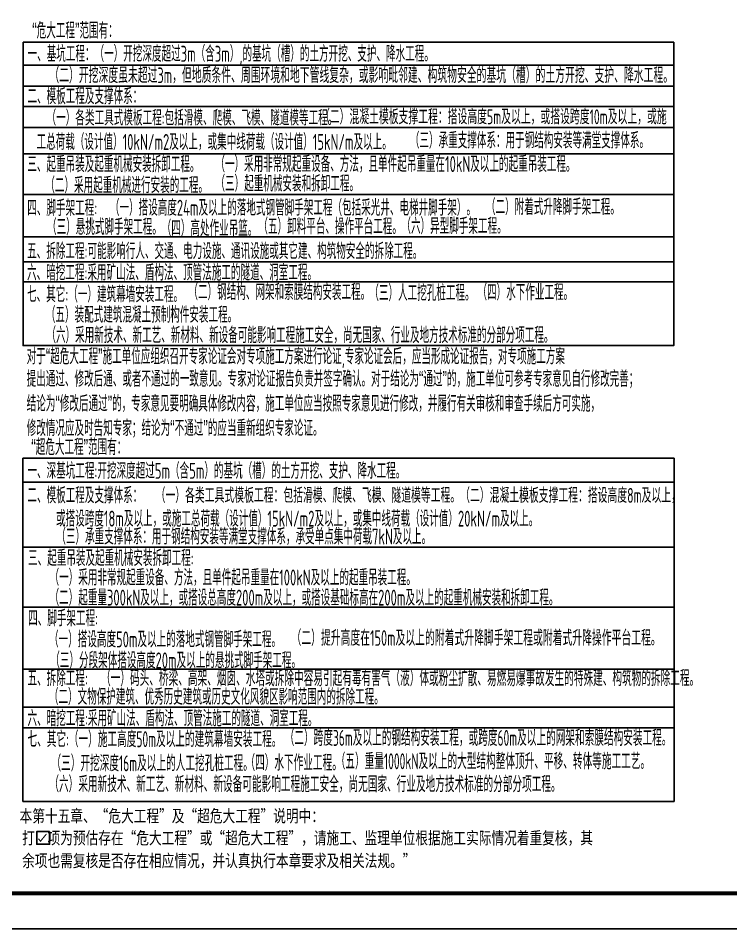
# Model space of a CAD drawing. Extents: x -461650 to 361314, y 245336 to 769729.
# Drawn here: x -268765 to -248655, y 676683 to 702361 of the extents above; entities that cross this region are included whole.
import ezdxf

# ---------------------------------------------------------------- set-up
doc = ezdxf.new("R2010")
doc.units = 0
doc.header["$LTSCALE"] = 1000
doc.layers.get('0').update_dxf_attribs({"linetype": 'CONTINUOUS'})
for name, color, linetype in [('0-R-防护门', 4, 'CONTINUOUS'), ('AXIS', 3, 'CONTINUOUS'), ('C-SHET-TTLB', 11, 'CONTINUOUS'), ('SM', 7, 'CONTINUOUS'), ('STEEL', 7, 'CONTINUOUS')]:
    doc.layers.add(name, color=color, linetype=linetype)
doc.styles.add('st', font='', dxfattribs={"width": 0.85})
doc.styles.add('TSSD_REIN', font='tssdeng.shx', dxfattribs={"width": 0.7, "height": 300, "bigfont": 'tssdchn.shx'})
doc.styles.get('st').set_extended_font_data('SimSun')

msp = doc.modelspace()

# ---------------------------------------------------------------- linework, layer by layer
at = {"color": 6, "const_width": 30}
msp.add_lwpolyline([(-267967.56, 679357.35), (-268135.11, 679152.71), (-268192.63, 679222.96)], dxfattribs=at)
at = {"layer": '0-R-防护门'}
for p, q in [((-268625.19, 701034.76), (-250263.84, 701034.76)), ((-268625.19, 700446), (-250263.84, 700446)), ((-268625.19, 699867.22), (-250263.84, 699867.22)), ((-268625.19, 699278.46), (-250263.84, 699278.46)), ((-268625.19, 698533.68), (-250263.84, 698533.68)), ((-268625.19, 697387.26), (-250263.84, 697387.26)), ((-268625.19, 696200.21), (-250263.84, 696200.21)), ((-268625.19, 695487.99), (-250263.84, 695487.99)), ((-268625.19, 694929.38), (-250263.84, 694929.38)), ((-268625.19, 689275.56), (-250263.84, 689275.56)), ((-268625.19, 687446.07), (-250263.84, 687446.07)), ((-268625.19, 685753.02), (-250263.84, 685753.02)), ((-268625.19, 684008.33), (-250263.84, 684008.33)), ((-268625.19, 682935.27), (-250263.84, 682935.27)), ((-268625.19, 682354.76), (-250263.84, 682354.76))]:
    msp.add_line(p, q, dxfattribs=at)
for points in [[(-268625.19, 701683.4), (-250263.84, 701683.4), (-250263.84, 693127.71), (-268625.19, 693127.71)], [(-268633.27, 689951.18), (-250254.93, 689951.18), (-250254.93, 680274.22), (-268633.27, 680274.22)]]:
    msp.add_lwpolyline(points, close=True, dxfattribs=at)
at = {"layer": 'C-SHET-TTLB'}
msp.add_lwpolyline([(-239478.08, 736083.4), (-239478.08, 676683.4), (-344578.08, 676683.4), (-344578.08, 736083.4)], close=True, dxfattribs=at)
at = {"layer": 'C-SHET-TTLB', "const_width": 120}
msp.add_lwpolyline([(-342738.08, 735083.4), (-240478.08, 735083.4), (-240478.08, 677683.4), (-342738.08, 677683.4)], close=True, dxfattribs=at)
at = {"layer": 'SM', "color": 6}
msp.add_lwpolyline([(-267880.86, 679425.61), (-267880.86, 679065.62), (-268241.85, 679065.62), (-268241.85, 679425.61), (-267880.86, 679425.61)], dxfattribs=at)

# ---------------------------------------------------------------- texts
at = {"layer": 'AXIS', "style": 'st', "width": 0.75}
for s, p in [('本第十五章、“危大工程”及“超危大工程”说明中：', (-268725.29, 679690.57)), ('打  项为预估存在“危大工程”或“超危大工程”，请施工、监理单位根据施工实际情况着重复核，其', (-268653.11, 679069.4)), ('余项也需复核是否存在相应情况，并认真执行本章要求及相关法规。”', (-268653.26, 678428.29))]:
    msp.add_text(s, height=350, dxfattribs=at).set_placement(p)
at = {"layer": 'STEEL', "color": 2, "style": 'TSSD_REIN', "width": 0.6}
for s, p in [('“危大工程”范围有：', (-268367.64, 701786.2)), ('对于“超危大工程”施工单位应组织召开专家论证会对专项施工方案进行论证,专家论证会后，应当形成论证报告，对专项施工方案', (-268525.65, 692599.24)), ('“超危大工程”范围有：', (-268394.11, 690041.22))]:
    msp.add_text(s, height=450, dxfattribs=at).set_placement(p)
at = {"layer": 'STEEL', "color": 7, "style": 'TSSD_REIN'}
for s, height, width, p in [('一、基坑工程：（一）开挖深度超过3m（含3m）,的基坑（槽）的土方开挖、支护、降水工程。', 450, 0.6, (-268499.51, 701132.74)), ('（二）开挖深度虽未超过3m，但地质条件、周围环境和地下管线复杂，或影响毗邻建、构筑物安全的基坑（槽）的土方开挖、支护、降水工程。', 440, 0.6, (-267884.1, 700530.99)), ('二、模板工程及支撑体系：', 450, 0.6, (-268503.23, 699935.33)), ('（一）各类工具式模板工程:包括滑模、爬模、飞模、隧道模等工程。', 430, 0.6, (-267964.85, 699336.35)), ('（二）混凝土模板支撑工程：搭设高度5m及以上，或搭设跨度10m及以上，或施', 420, 0.6, (-260247.88, 699371)), ('工总荷载（设计值）10kN/m2及以上，或集中线荷载（设计值）15kN/m及以上。', 450, 0.6, (-268247.13, 698646.34)), ('\u3000（三）承重支撑体系：用于钢结构安装等满堂支撑体系。', 450, 0.6, (-257981.84, 698689.68)), ('\u3000三、起重吊装及起重机械安装拆卸工程。\u3000', 450, 0.6, (-268776.26, 698016.72)), ('（一）采用非常规起重设备、方法，且单件起吊重量在10kN及以上的起重吊装工程。', 450, 0.6, (-263198.94, 698021.89)), ('（二）采用起重机械进行安装的工程。', 450, 0.6, (-267998.92, 697427.35)), ('（三）起重机械安装和拆卸工程。', 450, 0.6, (-263197.09, 697471.96)), ('四、脚手架工程:\u3000', 450, 0.6, (-268508.04, 696783.57)), ('（一）搭设高度24m及以上的落地式钢管脚手架工程（包括采光井、电梯井脚手架）。', 450, 0.6, (-266177.04, 696791.85)), ('（二）附着式升降脚手架工程。', 450, 0.6, (-255564.2, 696814.54)), ('（三）悬挑式脚手架工程。', 450, 0.6, (-267950.06, 696250.49)), ('（四）高处作业吊篮。', 450, 0.6, (-264714.16, 696212.79)), ('（五）卸料平台、操作平台工程。', 450, 0.6, (-261985.94, 696264.98)), ('（六）异型脚手架工程。', 450, 0.6, (-257950.01, 696276.07)), ('五、拆除工程:可能影响行人、交通、电力设施、通讯设施或其它建、构筑物安全的拆除工程。', 450, 0.6, (-268512.79, 695567.62)), ('六、暗挖工程:采用矿山法、盾构法、顶管法施工的隧道、洞室工程。', 450, 0.6, (-268514.72, 694962.6)), ('七、其它:（一）建筑幕墙安装工程。', 450, 0.6, (-268514.98, 694350.42)), ('（二）钢结构、网架和索膜结构安装工程。', 450, 0.6, (-263960.26, 694413.82)), ('（三）人工挖孔桩工程。', 450, 0.6, (-258854.71, 694389.5)), ('（四）水下作业工程。', 450, 0.6, (-255804.33, 694406.03)), ('（五）装配式建筑混凝土预制构件安装工程。', 450, 0.6, (-267983.68, 693773.31)), ('（六）采用新技术、新工艺、新材料、新设备可能影响工程施工安全，尚无国家、行业及地方技术标准的分部分项工程。', 450, 0.6, (-267968.17, 693197.79)), ('提出通过、修改后通、或者不通过的一致意见。专家对论证报告负责并签字确认。对于结论为“通过”的，施工单位可参考专家意见自行修改完善；', 450, 0.6, (-268525.65, 691966.22)), ('结论为“修改后通过”的，专家意见要明确具体修改内容，施工单位应当按照专家意见进行修改，并履行有关审核和审查手续后方可实施，', 450, 0.6, (-268525.65, 691267.54)), ('修改情况应及时告知专家；结论为“不通过”的应当重新组织专家论证。', 450, 0.6, (-268525.65, 690576.48)), ('一、深基坑工程:开挖深度超过5m（含5m）的基坑（槽）的土方开挖、支护、降水工程。 ', 450, 0.6, (-268503.62, 689372.18)), ('二、模板工程及支撑体系：', 450, 0.6, (-268503.62, 688680.87)), ('（一）各类工具式模板工程：包括滑模、爬模、飞模、隧道模等工程。（二）混凝土模板支撑工程：搭设高度8m及以上，', 420, 0.6, (-264885.95, 688694.6)), ('或搭设跨度18m及以上，或施工总荷载（设计值）15kN/m2及以上，或集中线荷载（设计值）20kN/m及以上。', 450, 0.6, (-267696.35, 688023.81)), ('（三）承重支撑体系：用于钢结构安装等满堂支撑体系，承受单点集中荷载7kN及以上。', 450, 0.6, (-267688.85, 687519.59)), ('三、起重吊装及起重机械安装拆卸工程:', 450, 0.6, (-268485.62, 686911.62)), ('（一）采用非常规起重设备、方法，且单件起吊重量在100kN及以上的起重吊装工程。', 450, 0.6, (-267879.81, 686363.59)), ('（二）起重量300kN及以上，或搭设总高度200m及以上，或搭设基础标高在200m及以上的起重机械安装和拆卸工程。', 450, 0.6, (-267879.81, 685796.56)), ('四、脚手架工程:', 450, 0.6, (-268484.05, 685213.91)), ('（一）搭设高度50m及以上的落地式钢管脚手架工程。', 450, 0.6, (-267893.54, 684619.61)), ('（二）提升高度在150m及以上的附着式升降脚手架工程或附着式升降操作平台工程。', 440, 0.6, (-261053.07, 684664.18)), ('（三）分段架体搭设高度20m及以上的悬挑式脚手架工程。', 450, 0.6, (-267858.53, 684027.64)), ('五、拆除工程:', 450, 0.6, (-268501.17, 683524.17)), ('（一）码头、桥梁、高架、烟囱、水塔或拆除中容易引起有毒有害气（液）体或粉尘扩散、易燃易爆事故发生的特殊建、构筑物的拆除工程。', 450, 0.55, (-266425.89, 683525.19)), ('（二）文物保护建筑、优秀历史建筑或历史文化风貌区影响范围内的拆除工程。', 450, 0.6, (-267897.94, 682999.94)), ('六、暗挖工程:采用矿山法、盾构法、顶管法施工的隧道、洞室工程。', 450, 0.6, (-268502.4, 682391.92)), ('七、其它:（一）施工高度50m及以上的建筑幕墙安装工程。', 450, 0.55, (-268501.91, 681804.55)), ('（二）跨度36m及以上的钢结构安装工程，或跨度60m及以上的网架和索膜结构安装工程。', 450, 0.55, (-261243.75, 681841.13)), ('（三）开挖深度16m及以上的人工挖孔桩工程。', 450, 0.55, (-267825.76, 681124.93)), ('（四）水下作业工程。', 450, 0.55, (-262352.18, 681139.63)), ('（五）重量1000kN及以上的大型结构整体顶升、平移、转体等施工工艺。', 450, 0.55, (-259804.39, 681181.4)), ('（六）采用新技术、新工艺、新材料、新设备可能影响工程施工安全，尚无国家、行业及地方技术标准的分部分项工程。', 450, 0.55, (-267885.47, 680535.25))]:
    msp.add_text(s, height=height, dxfattribs=dict(at, width=width)).set_placement(p)

doc.saveas('drawing.dxf')
